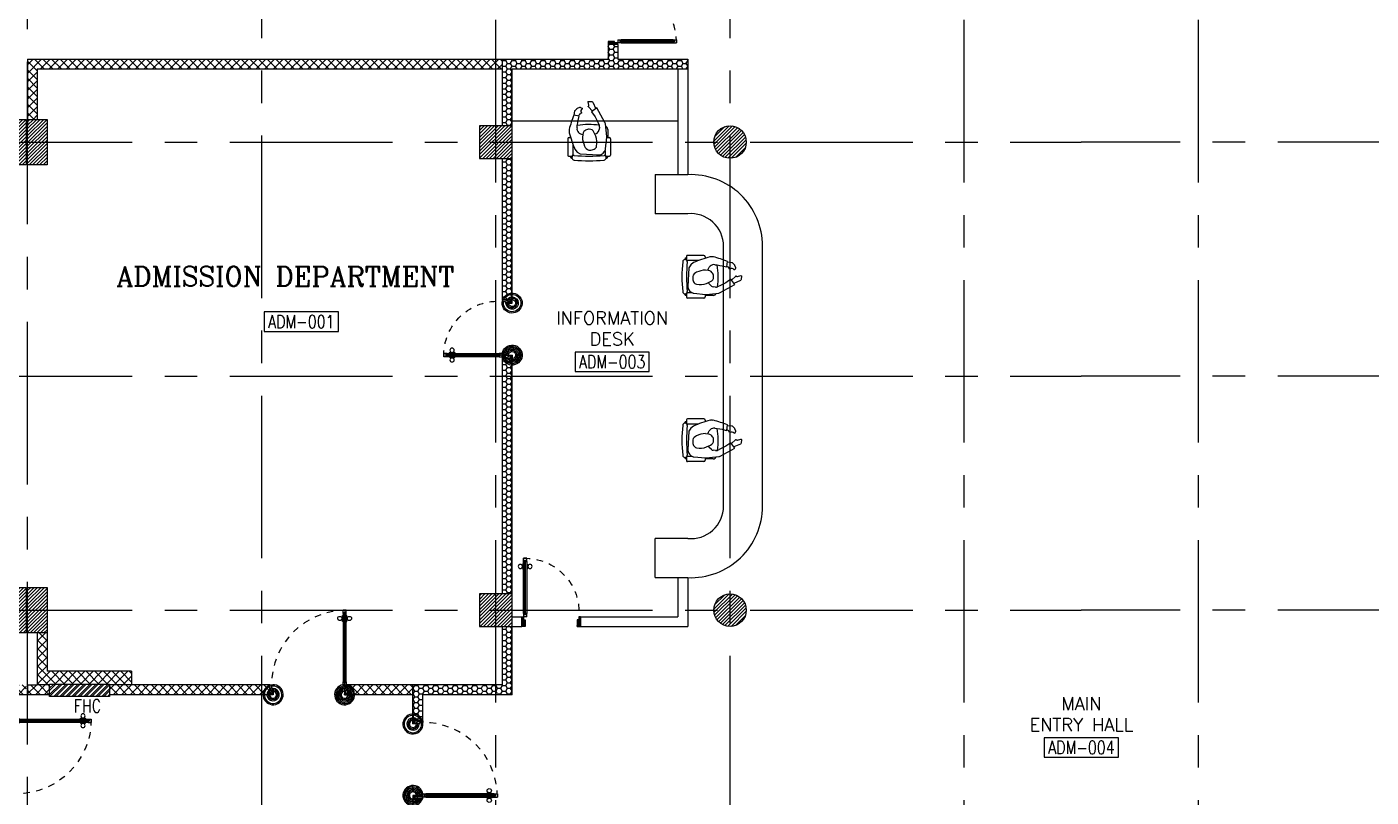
# Model space of a CAD drawing. Extents: x 417819.9 to 417911.9, y 43448 to 43539.2.
# Drawn here: x 417873.49 to 417894.15, y 43471.2 to 43483.05 of the extents above; entities that cross this region are included whole.
import ezdxf
from ezdxf.enums import TextEntityAlignment as Align

# ---------------------------------------------------------------- set-up
doc = ezdxf.new("R2010")
doc.units = 0
doc.header["$MEASUREMENT"] = 0
doc.linetypes.add('CENTERX2', pattern=[4, 2.5, -0.5, 0.5, -0.5])
doc.linetypes.add('HIDDEN', pattern=[0.375, 0.25, -0.125])
doc.layers.get('0').update_dxf_attribs({"linetype": 'CONTINUOUS'})
for name, color, linetype in [('AXES', 11, 'CENTERX2'), ('COL', 2, 'CONTINUOUS'), ('COUNTER', 5, 'CONTINUOUS'), ('DOOR', 4, 'CONTINUOUS'), ('EJ', 8, 'CONTINUOUS'), ('FHC', 2, 'CONTINUOUS'), ('HAT', 8, 'CONTINUOUS'), ('NON-MEDICAL', 5, 'CONTINUOUS'), ('RM-BOX', 2, 'CONTINUOUS'), ('RM-NAME', 2, 'CONTINUOUS'), ('RM-NO', 2, 'CONTINUOUS'), ('SHAFT', 7, 'CONTINUOUS'), ('SUNI-FUR', 3, 'CONTINUOUS'), ('WALL', 2, 'CONTINUOUS'), ('WallType', 11, 'CONTINUOUS'), ('WallType2', 3, 'CONTINUOUS')]:
    doc.layers.add(name, color=color, linetype=linetype)
doc.styles.add('ROMANC', font='romanc', dxfattribs={"height": 0.1})
doc.styles.add('ROMANS', font='ROMANS.shx', dxfattribs={"width": 0.6})
pattern_1 = [(45, (0, 0), (-0.066291260736, 0.066291260736), []), (135, (0, 0), (-0.066291260736, -0.066291260736), [])]
pattern_2 = [(0, (0, 0), (0.075, 0.04330127), [0.05, -0.1]), (120, (0, 0), (-0.074999999836, 0.043301270284), [0.05, -0.1]), (60, (0, 0), (1.64e-10, 0.086602540284), [-0.1, 0.05])]

# ---------------------------------------------------------------- blocks, each defined once
blk = doc.blocks.new('RM1')
at = {"layer": 'RM-BOX'}
blk.add_lwpolyline([(570, -200), (-570, -200), (-570, -500), (570, -500)], close=True, dxfattribs=at)
at = {"layer": 'RM-NAME', "style": 'ROMANS'}
for tag, p in [('ROOMNAME1', (0, 324)), ('ROOMNAME2', (0, 0))]:
    blk.add_attdef(tag, text='', height=200, dxfattribs=at).set_placement(p, align=Align.MIDDLE)
at = {"layer": 'RM-NO', "style": 'ROMANS', "width": 0.8}
blk.add_attdef('ROOMNO', text='', height=200, dxfattribs=at).set_placement((0, -350), align=Align.MIDDLE)
blk = doc.blocks.new('DOOR100')
at = {"layer": 'DOOR', "color": 7, "linetype": 'ByBlock'}
for p, q in [((-75, 1250), (-75, 1300)), ((-75, 1300), (-25, 1300)), ((-25, 1300), (-75, 1300)), ((-58, 1250), (-75, 1250)), ((-58, 1250), (-58, 1270)), ((-42, 1270), (-58, 1270)), ((-42, 1250), (-42, 1270)), ((-25, 1250), (-42, 1250)), ((-25, 1250), (-25, 1300)), ((-91, 1205), (-91, 1140)), ((-82, 1205), (-91, 1205)), ((-82, 1140), (-91, 1140)), ((-82, 1128), (-82, 1218)), ((-75, 1218), (-82, 1218)), ((-82, 1205), (-82, 1140)), ((-75, 1128), (-82, 1128)), ((-25, 1218), (-18, 1218)), ((-25, 1128), (-18, 1128)), ((-18, 1128), (-18, 1218)), ((-18, 1205), (-18, 1140)), ((-18, 1205), (-9, 1205)), ((-18, 1140), (-9, 1140)), ((-9, 1205), (-9, 1140)), ((-1200, 0), (-1200, 150)), ((-1200, 150), (-1175, 150)), ((-1200, 150), (-1200, 0)), ((-1150, 0), (-1200, 114)), ((-1150, 0), (-1200, 40)), ((-1150, 0), (-1200, 0)), ((-1175, 150), (-1175, 100)), ((-1175, 100), (-1150, 100)), ((-1150, 0), (-1163, 100)), ((-1150, 100), (-1150, 0)), ((-75, 200), (-58, 200)), ((-75, 150), (-75, 200)), ((-75, 150), (-25, 150)), ((-58, 200), (-58, 180)), ((-58, 180), (-42, 180)), ((-50, 0), (0, 114)), ((-50, 100), (-50, 0)), ((-50, 0), (-37, 100)), ((-25, 100), (-50, 100)), ((-50, 0), (0, 40)), ((-50, 0), (0, 0)), ((-42, 200), (-25, 200)), ((-42, 180), (-42, 200)), ((-25, 200), (-25, 150)), ((0, 150), (-25, 150)), ((-25, 150), (-25, 100)), ((0, 0), (0, 150)), ((0, 150), (0, 0))]:
    blk.add_line(p, q, dxfattribs=at)
at = {"layer": 'DOOR', "linetype": 'ByBlock'}
for p, q in [((-75, 1250), (-75, 200)), ((-58, 200), (-58, 1250)), ((-42, 200), (-42, 1250)), ((-25, 200), (-25, 1250))]:
    blk.add_line(p, q, dxfattribs=at)
at = {"layer": 'DOOR', "color": 7, "linetype": 'ByBlock'}
for centre in [(-124, 1173), (24, 1173)]:
    blk.add_circle(centre, 32.4, dxfattribs=at)
at = {"layer": 'DOOR', "linetype": 'HIDDEN', "ltscale": 0.5}
blk.add_arc((-25, 150), 1150, 90, 180, dxfattribs=at)
at = {"layer": 'DOOR', "color": 7, "linetype": 'ByBlock'}
for centre, radius, start, end in [((-1150, 0), 154, 103.7142, 108.8947), ((-1150, 0), 134, 100.72, 111.8402), ((-1150, 0), 94.4, 90, 121.9818), ((-1150, 0), 74.4, 90, 132.2236), ((-1150, 0), 54.4, 90, 156.7926), ((-1150, 0), 34.4, 90, 180), ((-1150, 0), 14.4, 90, 180), ((-50, 0), 94.4, 58.0182, 90), ((-50, 0), 74.4, 47.7764, 90), ((-50, 0), 54.4, 23.2074, 90), ((-50, 0), 34.4, 0, 90), ((-50, 0), 14.4, 0, 90), ((-50, 0), 134, 68.1598, 79.28), ((-50, 0), 114, 64.0838, 77.3774), ((-50, 0), 154, 71.1053, 76.2858)]:
    blk.add_arc(centre, radius, start, end, dxfattribs=at)
blk = doc.blocks.new('A$C49F1192B')
at = {"layer": 'DOOR', "color": 0, "linetype": 'ByBlock', "xscale": -1, "rotation": 270}
blk.add_blockref('DOOR100', (0, 1200), dxfattribs=at)
blk = doc.blocks.new('*X86')
at = {"color": 0}
for p, q in [((73379, 17907), (73834, 18361)), ((73379, 17960), (73780, 18361)), ((73379, 18013), (73727, 18361)), ((73379, 18066), (73674, 18361)), ((73379, 18119), (73621, 18361)), ((73379, 18172), (73568, 18361)), ((73379, 18225), (73515, 18361)), ((73379, 18278), (73462, 18361)), ((73379, 18331), (73409, 18361)), ((73387, 17861), (73879, 18354)), ((73440, 17861), (73879, 18301)), ((73493, 17861), (73879, 18248)), ((73546, 17861), (73879, 18195)), ((73599, 17861), (73879, 18142)), ((73652, 17861), (73879, 18088)), ((73705, 17861), (73879, 18035)), ((73758, 17861), (73879, 17982)), ((73811, 17861), (73879, 17929)), ((73864, 17861), (73879, 17876))]:
    blk.add_line(p, q, dxfattribs=at)
blk = doc.blocks.new('COL50')
at = {"layer": 'COL'}
blk.add_lwpolyline([(-250, 250), (-250, -250), (250, -250), (250, 250)], close=True, dxfattribs=at)
blk = doc.blocks.new('*X85')
at = {"color": 0}
for p, q in [((73379, 25066), (73874, 25561)), ((73379, 25119), (73821, 25561)), ((73379, 25172), (73768, 25561)), ((73379, 25225), (73715, 25561)), ((73379, 25278), (73662, 25561)), ((73379, 25331), (73609, 25561)), ((73379, 25384), (73556, 25561)), ((73379, 25437), (73503, 25561)), ((73379, 25490), (73450, 25561)), ((73379, 25543), (73397, 25561)), ((73427, 25061), (73879, 25513)), ((73480, 25061), (73879, 25460)), ((73533, 25061), (73879, 25407)), ((73586, 25061), (73879, 25354)), ((73639, 25061), (73879, 25301)), ((73692, 25061), (73879, 25248)), ((73745, 25061), (73879, 25195)), ((73798, 25061), (73879, 25142)), ((73851, 25061), (73879, 25089))]:
    blk.add_line(p, q, dxfattribs=at)
blk = doc.blocks.new('C11')
at = {"layer": 'HAT'}
h = blk.add_hatch(dxfattribs=at)
h.set_pattern_fill('ANSI31', color=256, scale=300, style=0)
h.set_pattern_definition([(45, (-383765.23, -62181), (-26.5165043, 26.5165043), [])])
h.paths.add_polyline_path([(-20, 350), (-20, 700), (-320, 700), (-320, 350)])
h.paths.add_polyline_path([(-320, 0), (-20, 0), (-20, 350), (-320, 350)])
h = blk.add_hatch(dxfattribs=at)
h.set_pattern_fill('ANSI31', color=256, scale=300, style=0)
h.set_pattern_definition([(45, (-383445.23, -62181), (-26.5165043, 26.5165043), [])])
h.paths.add_polyline_path([(300, 350), (300, 700), (0, 700), (0, 350)])
h.paths.add_polyline_path([(0, 0), (300, 0), (300, 350), (0, 350)])
at = {"layer": 'COL'}
for points in [[(-20, 700), (-20, 0), (-320, 0), (-320, 700)], [(300, 700), (300, 0), (0, 0), (0, 700)]]:
    blk.add_lwpolyline(points, close=True, dxfattribs=at)
blk = doc.blocks.new('A$C272A55A0')
at = {"layer": 'DOOR', "color": 0, "linetype": 'ByBlock'}
for p, q in [((0, 900), (0, 1050)), ((50, 1050), (0, 1050)), ((50, 950), (50, 1050)), ((1750, 950), (1750, 1050)), ((1750, 1050), (1800, 1050)), ((1800, 1050), (1800, 900)), ((0, 900), (25, 900)), ((25, 950), (50, 950)), ((25, 900), (25, 950)), ((75, 900), (25, 900)), ((25, 850), (25, 900)), ((42, 850), (25, 850)), ((58, 870), (42, 870)), ((42, 870), (42, 850)), ((58, 850), (58, 870)), ((75, 850), (58, 850)), ((75, 900), (75, 850)), ((1725, 900), (1775, 900)), ((1725, 900), (1725, 850)), ((1725, 850), (1742, 850)), ((1742, 870), (1758, 870)), ((1742, 850), (1742, 870)), ((1775, 950), (1750, 950)), ((1758, 870), (1758, 850)), ((1758, 850), (1775, 850)), ((1775, 900), (1775, 950)), ((1800, 900), (1775, 900)), ((1775, 850), (1775, 900)), ((25, 50), (42, 50)), ((25, 50), (25, 0)), ((25, 0), (75, 0)), ((75, 0), (25, 0)), ((42, 50), (42, 30)), ((42, 30), (58, 30)), ((58, 50), (75, 50)), ((58, 50), (58, 30)), ((75, 50), (75, 0)), ((1718, 160), (1709, 160)), ((1709, 95), (1709, 160)), ((1718, 95), (1709, 95)), ((1725, 173), (1718, 173)), ((1718, 173), (1718, 83)), ((1718, 95), (1718, 160)), ((1725, 83), (1718, 83)), ((1742, 50), (1725, 50)), ((1725, 50), (1725, 0)), ((1775, 0), (1725, 0)), ((1725, 0), (1775, 0)), ((1742, 50), (1742, 30)), ((1758, 30), (1742, 30)), ((1775, 50), (1758, 50)), ((1758, 50), (1758, 30)), ((1775, 173), (1782, 173)), ((1775, 83), (1782, 83)), ((1775, 50), (1775, 0)), ((1782, 173), (1782, 83)), ((1782, 160), (1791, 160)), ((1782, 95), (1782, 160)), ((1782, 95), (1791, 95)), ((1791, 95), (1791, 160))]:
    blk.add_line(p, q, dxfattribs=at)
at = {"layer": 'DOOR', "color": 9, "linetype": 'ByBlock'}
for p, q in [((50, 1050), (0, 1010)), ((50, 1050), (0, 937)), ((50, 1050), (37, 950)), ((1750, 1050), (1800, 1010)), ((1750, 1050), (1800, 937)), ((1750, 1050), (1763, 950))]:
    blk.add_line(p, q, dxfattribs=at)
at = {"layer": 'DOOR', "linetype": 'ByBlock'}
for p, q in [((25, 850), (25, 50)), ((42, 850), (42, 50)), ((58, 850), (58, 50)), ((75, 50), (75, 850)), ((1725, 50), (1725, 850)), ((1742, 850), (1742, 50)), ((1758, 850), (1758, 50)), ((1775, 850), (1775, 50))]:
    blk.add_line(p, q, dxfattribs=at)
at = {"layer": 'DOOR', "color": 0, "linetype": 'ByBlock'}
for centre in [(1676, 128), (1824, 128)]:
    blk.add_circle(centre, 32.4, dxfattribs=at)
at = {"layer": 'DOOR', "color": 9, "linetype": 'ByBlock'}
for centre, radius, start, end in [((50, 1050), 34.4, 180, 270), ((50, 1050), 14.4, 180, 270), ((1750, 1050), 14.4, 270, 0), ((1750, 1050), 34.4, 270, 0), ((50, 1050), 54.4, 203.2074, 270), ((50, 1050), 74.4, 227.7764, 270), ((50, 1050), 94.4, 238.0182, 270), ((50, 1050), 114, 244.0838, 257.3774), ((50, 1050), 134, 248.1598, 259.28), ((50, 1050), 154, 251.1053, 256.2858), ((1750, 1050), 54.4, 270, 336.7926), ((1750, 1050), 74.4, 270, 312.2236), ((1750, 1050), 94.4, 270, 301.9818), ((1750, 1050), 114, 282.6226, 295.9162), ((1750, 1050), 134, 280.72, 291.8402), ((1750, 1050), 154, 283.7142, 288.8947)]:
    blk.add_arc(centre, radius, start, end, dxfattribs=at)
at = {"layer": 'DOOR', "linetype": 'HIDDEN', "ltscale": 0.5}
for centre, start, end in [((50, 851), 268.3174, 3.2965), ((1750, 851), 176.7035, 271.6826)]:
    blk.add_arc(centre, 851, start, end, dxfattribs=at)
at = {"layer": 'WALL', "linetype": 'ByBlock'}
blk.add_line((1800, 900), (1800, 1050), dxfattribs=at)
blk = doc.blocks.new('DOOR90')
at = {"layer": 'DOOR', "color": 7, "linetype": 'ByBlock'}
for p, q in [((-150, 0), (0, 0)), ((-150, 0), (-150, -25)), ((0, -50), (-114, 0)), ((0, -50), (-40, 0)), ((0, -50), (0, 0)), ((-1000, -25), (-1050, -25)), ((-1050, -75), (-1050, -25)), ((-1050, -25), (-1050, -75)), ((-1000, -75), (-1050, -75)), ((-1000, -42), (-1020, -42)), ((-1020, -42), (-1020, -58)), ((-1000, -58), (-1020, -58)), ((-1000, -25), (-1000, -42)), ((-1000, -58), (-1000, -75)), ((-878, -18), (-968, -18)), ((-968, -25), (-968, -18)), ((-968, -75), (-968, -82)), ((-878, -82), (-968, -82)), ((-955, -9), (-890, -9)), ((-955, -18), (-955, -9)), ((-955, -18), (-890, -18)), ((-955, -82), (-890, -82)), ((-955, -82), (-955, -91)), ((-955, -91), (-890, -91)), ((-890, -18), (-890, -9)), ((-890, -82), (-890, -91)), ((-878, -25), (-878, -18)), ((-878, -75), (-878, -82)), ((-200, -25), (-150, -25)), ((-200, -42), (-200, -25)), ((-180, -42), (-200, -42)), ((-200, -58), (-180, -58)), ((-200, -75), (-200, -58)), ((-150, -75), (-200, -75)), ((-180, -58), (-180, -42)), ((-150, -25), (-100, -25)), ((-150, -75), (-150, -25)), ((-100, -25), (-100, -50)), ((0, -50), (-100, -37)), ((-100, -50), (0, -50)), ((-150, -875), (-100, -875)), ((-150, -900), (-150, -875)), ((-150, -900), (0, -900)), ((0, -900), (-150, -900)), ((0, -850), (-114, -900)), ((-100, -875), (-100, -850)), ((0, -850), (-100, -863)), ((-100, -850), (0, -850)), ((0, -850), (-40, -900)), ((0, -850), (0, -900))]:
    blk.add_line(p, q, dxfattribs=at)
at = {"layer": 'DOOR', "linetype": 'ByBlock'}
for p, q in [((-200, -25), (-1000, -25)), ((-200, -42), (-1000, -42)), ((-200, -58), (-1000, -58)), ((-1000, -75), (-200, -75))]:
    blk.add_line(p, q, dxfattribs=at)
at = {"layer": 'DOOR', "color": 7, "linetype": 'ByBlock'}
for centre in [(-923, 24), (-923, -124)]:
    blk.add_circle(centre, 32.4, dxfattribs=at)
for centre, radius, start, end in [((0, -50), 154, 161.1053, 166.2858), ((0, -50), 94.4, 148.0182, 180), ((0, -50), 134, 158.1598, 169.28), ((0, -50), 114, 154.0838, 167.3774), ((0, -50), 74.4, 137.7764, 180), ((0, -50), 54.4, 113.2074, 180), ((0, -50), 34.4, 90, 180), ((0, -50), 14.4, 90, 180), ((0, -850), 154, 193.7142, 198.8947), ((0, -850), 134, 190.72, 201.8402), ((0, -850), 94.4, 180, 211.9818), ((0, -850), 74.4, 180, 222.2236), ((0, -850), 54.4, 180, 246.7926), ((0, -850), 34.4, 180, 270), ((0, -850), 14.4, 180, 270)]:
    blk.add_arc(centre, radius, start, end, dxfattribs=at)
at = {"layer": 'DOOR', "linetype": 'HIDDEN', "ltscale": 0.5}
blk.add_arc((-222, -50), 828, 178.2701, 275.003, dxfattribs=at)
blk = doc.blocks.new('A$C7D0B43B4')
at = {"layer": 'NON-MEDICAL'}
for p, q in [((0.071, 0.644), (0.071, 0.597)), ((0.336, 0.658), (0.085, 0.658)), ((0.357, 0.638), (0.357, 0.614)), ((0.043, 0.597), (0.043, 0.593)), ((0.071, 0.618), (0.063, 0.618)), ((0.106, 0.467), (0.09, 0.179)), ((0.251, 0.577), (0.091, 0.577)), ((0.134, 0.512), (0.106, 0.467)), ((0.178, 0.547), (0.134, 0.512)), ((0.397, 0.425), (0.41, 0.455)), ((0.41, 0.455), (0.42, 0.475)), ((0.42, 0.475), (0.436, 0.491)), ((0.507, 0.515), (0.509, 0.515)), ((0.509, 0.515), (0.541, 0.511)), ((0.541, 0.511), (0.583, 0.504)), ((0.583, 0.504), (0.62, 0.497)), ((0.62, 0.497), (0.663, 0.486)), ((0.663, 0.486), (0.688, 0.48)), ((0.688, 0.48), (0.699, 0.565)), ((0.415, 0.223), (0.409, 0.24)), ((0.454, 0.186), (0.415, 0.223)), ((0.586, 0.085), (0.813, 0.209)), ((0.673, 0.236), (0.594, 0.195)), ((0.754, 0.29), (0.673, 0.236)), ((0.813, 0.209), (0.754, 0.29)), ((0.043, 0.065), (0.043, 0.061)), ((0.071, 0.04), (0.063, 0.04)), ((0.071, 0.061), (0.071, 0.014)), ((0.159, 0.081), (0.091, 0.081)), ((0.174, 0.076), (0.185, 0.075)), ((0.185, 0.075), (0.363, 0.056)), ((0.357, 0.057), (0.357, 0.02)), ((0.481, 0.042), (0.357, 0.042)), ((0.374, 0.056), (0.568, 0.079)), ((0.517, 0.169), (0.481, 0.174)), ((0.594, 0.195), (0.545, 0.173)), ((0.336, 0), (0.085, 0))]:
    blk.add_line(p, q, dxfattribs=at)
for points in [[(0.36, 0.43, 0.128062), (0.226, 0.398, 0.215717), (0.165, 0.334), (0.165, 0.302), (0.169, 0.28), (0.179, 0.25, 0.242433), (0.225, 0.213, 0.136513), (0.377, 0.225), (0.439, 0.254, 0.297129), (0.486, 0.326, 0.138986), (0.471, 0.383, 0.105167), (0.45, 0.408), (0.43, 0.418), (0.406, 0.423), (0.36, 0.429)], [(0.698, 0.558), (0.766, 0.55, -0.166504), (0.775, 0.545), (0.806, 0.515, -0.116666), (0.809, 0.509), (0.822, 0.473, -0.181583), (0.821, 0.462), (0.811, 0.438, -0.566275), (0.802, 0.437, 0.372711), (0.738, 0.448, -0.458371), (0.731, 0.45, 0.210622), (0.689, 0.49)], [(0.763, 0.278), (0.827, 0.34, -0.445833), (0.835, 0.34), (0.837, 0.338, 0.30427), (0.855, 0.332), (0.905, 0.346, -0.509983), (0.913, 0.341), (0.911, 0.285, -0.292523), (0.9, 0.27), (0.8, 0.228)]]:
    blk.add_lwpolyline(points, format="xyb", dxfattribs=at)
for centre, radius, start, end in [((0.085, 0.644), 0.0138, 90, 180), ((0.813, -0.863), 1.546, 104.2923, 114.2344), ((0.336, 0.638), 0.0203, 0, 90), ((0.456, 0.537), 0.101, 75.057, 104.2923), ((-0.092, -1.518), 2.229, 69.1975, 75.057), ((2.366, 0.329), 2.366, 174.4479, 185.5521), ((0.047, 0.558), 0.0356, 0, 180), ((0.063, 0.597), 0.0208, 90, 180), ((0.091, 0.597), 0.0201, 180, 270), ((2.367, 0.329), 2.296, 174.2765, 185.7235), ((0.494, 0.435), 0.081, 81.0713, 136.3762), ((-0.526, 0.329), 1.083, 351.724, 9.6686), ((0.047, 0.1), 0.0356, 180, 0), ((0.063, 0.061), 0.0208, 180, 270), ((0.091, 0.061), 0.0201, 90, 180), ((0.085, 0.014), 0.0138, 180, 270), ((0.202, 0.184), 0.112, 182.6749, 255.2934), ((0.336, 0.02), 0.0203, 270, 0), ((0.368, 0.107), 0.0506, 264.13, 276.5666), ((0.488, 0.224), 0.0506, 227.3813, 262.245), ((0.481, 0.092), 0.0498, 270, 338.5912), ((0.524, 0.219), 0.0506, 262.245, 294.4377), ((0.562, 0.129), 0.0506, 276.5666, 298.8411)]:
    blk.add_arc(centre, radius, start, end, dxfattribs=at)

msp = doc.modelspace()

# ---------------------------------------------------------------- hatches: boundary and pattern name
at = {"layer": 'FHC', "linetype": 'ByBlock', "ltscale": 0.3}
h = msp.add_hatch(dxfattribs=at)
h.set_pattern_fill('ANSI32', color=11, scale=175, style=0)
h.set_pattern_definition([(44.999998, (417641.640424, 43441.69832), (-0.046403885, 0.046403882), []), (44.999998, (417641.67136, 43441.69832), (-0.046403885, 0.046403882), [])])
h.paths.add_polyline_path([(417874.7566, 43472.7493), (417874.7566, 43472.9393), (417873.8366, 43472.9393), (417873.8366, 43472.7493)])
h.paths.add_polyline_path([(417873.624, 43472.3282), (417873.624, 43472.749), (417873.8865, 43472.749), (417873.8865, 43472.3282)], flags=9)
at = {"layer": 'HAT'}
h = msp.add_hatch(dxfattribs=at)
h.set_pattern_fill('ANSI31', color=256, scale=0.3, style=0)
h.set_pattern_definition([(45, (417823.05632, 43437.640985), (-0.026516504, 0.026516504), [])])
h.paths.add_polyline_path([(417884.0466, 43481.2754), (417884.2966, 43481.2754), (417884.2966, 43481.5254, 0.4142136)])
h.paths.add_polyline_path([(417884.2966, 43481.5254), (417884.2966, 43481.2754), (417884.5466, 43481.2754, 0.4142136)])
h.paths.add_polyline_path([(417884.5466, 43481.2754), (417884.2966, 43481.2754), (417884.2966, 43481.0254, 0.4142136)])
h.paths.add_polyline_path([(417884.2966, 43481.2754), (417884.0466, 43481.2754, 0.4142136), (417884.2966, 43481.0254)])
h = msp.add_hatch(dxfattribs=at)
h.set_pattern_fill('ANSI31', color=256, scale=0.3, style=0)
h.set_pattern_definition([(45, (417823.05632, 43430.440985), (-0.026516504, 0.026516504), [])])
h.paths.add_polyline_path([(417884.0466, 43474.0754), (417884.2966, 43474.0754), (417884.2966, 43474.3254, 0.4142136)])
h.paths.add_polyline_path([(417884.2966, 43474.3254), (417884.2966, 43474.0754), (417884.5466, 43474.0754, 0.4142136)])
h.paths.add_polyline_path([(417884.5466, 43474.0754), (417884.2966, 43474.0754), (417884.2966, 43473.8254, 0.4142136)])
h.paths.add_polyline_path([(417884.2966, 43474.0754), (417884.0466, 43474.0754, 0.4142136), (417884.2966, 43473.8254)])
at = {"layer": 'WallType'}
h = msp.add_hatch(dxfattribs=at)
h.set_pattern_fill('ANSI37', color=256, scale=0.75, style=0)
h.set_pattern_definition(pattern_1)
h.paths.add_polyline_path([(417880.7966, 43482.5493), (417873.4966, 43482.5493), (417873.4966, 43481.6243), (417873.6466, 43481.6243), (417873.6466, 43482.3993), (417880.7966, 43482.3993)])
h = msp.add_hatch(dxfattribs=at)
h.set_pattern_fill('ANSI37', color=256, scale=0.75, style=0)
h.set_pattern_definition(pattern_1)
h.paths.add_polyline_path([(417873.3266, 43471.2243), (417873.1766, 43471.2243), (417873.1766, 43470.7743), (417873.3266, 43470.7743)])
h.paths.add_polyline_path([(417873.3266, 43472.7743), (417873.1766, 43472.7743), (417873.1766, 43472.4243), (417873.3266, 43472.4243)])
h.paths.add_polyline_path([(417875.0966, 43473.1343), (417873.7966, 43473.1343), (417873.7966, 43473.7243), (417873.6466, 43473.7243), (417873.6466, 43472.9243), (417873.8366, 43472.9243), (417873.8366, 43472.9393), (417874.7566, 43472.9393), (417874.7566, 43472.9243), (417875.0966, 43472.9243)])
h.paths.add_polyline_path([(417873.4766, 43472.9243), (417873.3266, 43472.9243), (417873.3266, 43472.7743), (417873.4766, 43472.7743)])
h = msp.add_hatch(dxfattribs=at)
h.set_pattern_fill('ANSI37', color=256, scale=0.75, style=0)
h.set_pattern_definition(pattern_1)
h.paths.add_polyline_path([(417873.8366, 43472.9243), (417873.6466, 43472.9243), (417873.6466, 43472.9238), (417873.4966, 43472.9238), (417873.4966, 43472.7743), (417873.8366, 43472.7743)])
h = msp.add_hatch(dxfattribs=at)
h.set_pattern_fill('ANSI37', color=256, scale=0.75, style=0)
h.set_pattern_definition(pattern_1)
h.paths.add_polyline_path([(417877.0966, 43472.9243), (417874.7566, 43472.9243), (417874.7566, 43472.7743), (417875.0966, 43472.7743), (417877.0966, 43472.7743)])
h.paths.add_polyline_path([(417877.2216, 43472.9243), (417877.0966, 43472.9243), (417877.0966, 43472.7743), (417877.2216, 43472.7743)])
h = msp.add_hatch(dxfattribs=at)
h.set_pattern_fill('ANSI37', color=256, scale=0.75, style=0)
h.set_pattern_definition(pattern_1)
h.paths.add_polyline_path([(417879.4216, 43472.9243), (417878.4216, 43472.9243), (417878.4216, 43472.7743), (417879.4216, 43472.7743)])
at = {"layer": 'WallType2'}
h = msp.add_hatch(dxfattribs=at)
h.set_pattern_fill('HONEY', color=256, scale=0.4, style=0)
h.set_pattern_definition(pattern_2)
h.paths.add_polyline_path([(417883.6466, 43482.5493), (417882.5716, 43482.5493), (417882.5716, 43482.7743), (417882.4216, 43482.7743), (417882.4216, 43482.5493), (417880.7966, 43482.5493), (417880.7966, 43481.5243), (417880.9466, 43481.5243), (417880.9466, 43482.3993), (417883.6466, 43482.3993)])
h = msp.add_hatch(dxfattribs=at)
h.set_pattern_fill('HONEY', color=256, scale=0.4, style=0)
h.set_pattern_definition(pattern_2)
h.paths.add_polyline_path([(417880.9466, 43481.0243), (417880.7966, 43481.0243), (417880.7966, 43478.8493), (417880.9466, 43478.8493)])
h = msp.add_hatch(dxfattribs=at)
h.set_pattern_fill('HONEY', color=256, scale=0.4, style=0)
h.set_pattern_definition(pattern_2)
h.paths.add_polyline_path([(417880.9466, 43477.9493), (417880.7966, 43477.9493), (417880.7966, 43474.3243), (417880.9466, 43474.3243)])
h = msp.add_hatch(dxfattribs=at)
h.set_pattern_fill('HONEY', color=256, scale=0.4, style=0)
h.set_pattern_definition(pattern_2)
h.paths.add_polyline_path([(417880.9466, 43473.8243), (417880.7966, 43473.8243), (417880.7966, 43472.9243), (417879.4216, 43472.9243), (417879.4216, 43472.3743), (417879.5716, 43472.3743), (417879.5716, 43472.7743), (417880.9466, 43472.7743)])

# ---------------------------------------------------------------- linework, layer by layer
at = {"layer": 'AXES'}
for p, q in [((417880.6966, 43448.6529), (417880.6966, 43538.4875)), ((417887.8966, 43448.6529), (417887.8966, 43538.4875)), ((417891.4966, 43448.6529), (417891.4966, 43538.4875)), ((417873.4966, 43460.01), (417873.4966, 43538.1375)), ((417877.0966, 43466.8743), (417877.0966, 43525.6943)), ((417884.2966, 43466.8743), (417884.2966, 43525.4443)), ((417820.6052, 43481.2743), (417889.6966, 43481.2743)), ((417911.2163, 43481.2743), (417889.6966, 43481.2743)), ((417820.6052, 43477.6743), (417889.6966, 43477.6743)), ((417911.2163, 43477.6743), (417889.6966, 43477.6743)), ((417820.6052, 43474.0743), (417889.6966, 43474.0743)), ((417911.2163, 43474.0743), (417889.6966, 43474.0743))]:
    msp.add_line(p, q, dxfattribs=at)
at = {"layer": 'COUNTER'}
for p, q in [((417880.9466, 43481.5993), (417883.4966, 43481.5993)), ((417883.1466, 43480.7743), (417883.1466, 43480.1718)), ((417883.1466, 43480.7743), (417883.4966, 43480.7743)), ((417883.6466, 43480.1718), (417883.1466, 43480.1718)), ((417884.1966, 43475.6754), (417884.1966, 43479.6743)), ((417884.1966, 43476.7118), (417884.1966, 43479.6618)), ((417884.7966, 43475.6754), (417884.7966, 43479.6743)), ((417884.7966, 43476.7118), (417884.7966, 43479.6618)), ((417883.1466, 43474.5754), (417883.1466, 43475.1779)), ((417883.6466, 43475.1779), (417883.1466, 43475.1779)), ((417883.1466, 43474.5754), (417883.4966, 43474.5754))]:
    msp.add_line(p, q, dxfattribs=at)
for centre, radius, start, end in [((417883.6966, 43479.6743), 1.1, 0, 92.60525), ((417883.6966, 43479.6743), 0.5, 0, 95.73917), ((417883.6966, 43475.6754), 0.5, 264.26083, 0), ((417883.6948, 43475.6762), 1.1018, 267.49483, 359.95911)]:
    msp.add_arc(centre, radius, start, end, dxfattribs=at)
at = {"layer": 'FHC', "linetype": 'ByBlock', "ltscale": 0.3}
for p, q in [((417873.8366, 43472.9393), (417874.7566, 43472.9393)), ((417873.8366, 43472.7493), (417873.8366, 43472.9393)), ((417874.7566, 43472.9393), (417874.7566, 43472.7493)), ((417874.7566, 43472.7493), (417873.8366, 43472.7493))]:
    msp.add_line(p, q, dxfattribs=at)
at = {"layer": 'WALL'}
for p, q in [((417882.4216, 43482.7743), (417882.4216, 43482.5493)), ((417882.5716, 43482.7743), (417882.4216, 43482.7743)), ((417882.5716, 43482.7743), (417882.5716, 43482.5493)), ((417873.4966, 43482.5493), (417882.4216, 43482.5493)), ((417873.4966, 43482.5493), (417873.4966, 43481.5243)), ((417880.7966, 43481.5243), (417880.7966, 43482.5493)), ((417882.5716, 43482.5493), (417883.6466, 43482.5493)), ((417883.6466, 43482.5493), (417883.6466, 43480.7743)), ((417873.6466, 43482.3993), (417880.7966, 43482.3993)), ((417873.6466, 43482.3993), (417873.6466, 43481.6243)), ((417880.9466, 43482.3993), (417883.6466, 43482.3993)), ((417880.9466, 43478.8493), (417880.9466, 43482.3993)), ((417883.4966, 43482.3993), (417883.4966, 43480.7743)), ((417880.7966, 43478.8493), (417880.7966, 43481.0243)), ((417883.4966, 43480.7743), (417883.6466, 43480.7743)), ((417880.7966, 43478.8493), (417880.9466, 43478.8493)), ((417880.7966, 43474.3243), (417880.7966, 43477.9493)), ((417880.7966, 43477.9493), (417880.9466, 43477.9493)), ((417880.9466, 43474.3243), (417880.9466, 43477.9493)), ((417883.4966, 43474.5754), (417883.6466, 43474.5754)), ((417883.4966, 43474.5754), (417883.4966, 43473.9743)), ((417883.6466, 43474.5754), (417883.6466, 43473.8243)), ((417880.9466, 43473.9743), (417881.0966, 43473.9743)), ((417881.0966, 43473.8243), (417881.0966, 43473.9743)), ((417881.9966, 43473.8243), (417881.9966, 43473.9743)), ((417881.9966, 43473.9743), (417883.4966, 43473.9743)), ((417873.6466, 43473.7243), (417873.6466, 43472.9238)), ((417873.7966, 43473.7243), (417873.7966, 43473.1343)), ((417880.7966, 43472.9243), (417880.7966, 43473.8243)), ((417880.9466, 43472.7743), (417880.9466, 43473.8243)), ((417880.9466, 43473.8243), (417881.0966, 43473.8243)), ((417881.9966, 43473.8243), (417883.6466, 43473.8243)), ((417875.0966, 43473.1343), (417873.7966, 43473.1343)), ((417875.0966, 43473.1343), (417875.0966, 43472.9243)), ((417873.4966, 43472.9238), (417873.4966, 43472.7743)), ((417873.6466, 43472.9238), (417873.4966, 43472.9238)), ((417873.8366, 43472.9243), (417873.6466, 43472.9243)), ((417877.2216, 43472.9243), (417874.7566, 43472.9243)), ((417877.2216, 43472.7743), (417877.2216, 43472.9243)), ((417880.7966, 43472.9243), (417878.4216, 43472.9243)), ((417878.4216, 43472.7743), (417878.4216, 43472.9243)), ((417879.4216, 43472.3743), (417879.4216, 43472.9243)), ((417873.8366, 43472.7743), (417873.1766, 43472.7743)), ((417873.8366, 43472.7743), (417873.4966, 43472.7743)), ((417877.2216, 43472.7743), (417874.7566, 43472.7743)), ((417875.0966, 43472.7743), (417874.7566, 43472.7743)), ((417879.4216, 43472.7743), (417878.4216, 43472.7743)), ((417880.9466, 43472.7743), (417879.5716, 43472.7743)), ((417879.5716, 43472.3743), (417879.5716, 43472.7743)), ((417879.5716, 43472.3743), (417879.4216, 43472.3743))]:
    msp.add_line(p, q, dxfattribs=at)
for centre in [(417884.2966, 43481.2754), (417884.2966, 43474.0754)]:
    msp.add_circle(centre, 0.25, dxfattribs=at)

# ---------------------------------------------------------------- block references
at = {"layer": 'COL', "xscale": 0.001000000047497451, "yscale": 0.0009999999892897904, "zscale": 0.001}
for p in [(417880.6966, 43481.2743), (417880.6966, 43474.0743)]:
    msp.add_blockref('COL50', p, dxfattribs=at)
at = {"layer": 'DOOR', "color": 0, "yscale": 0.0009999999892897904, "zscale": 0.001}
for name, p, xscale, rotation in [('A$C272A55A0', (417883.472, 43482.7743), 0.0009999999892897904, 90), ('DOOR90', (417881.0966, 43473.8243), -0.0009999999892897904, 90), ('A$C49F1192B', (417879.4216, 43472.3743), -0.001000000047497451, 180)]:
    msp.add_blockref(name, p, dxfattribs=dict(at, xscale=xscale, rotation=rotation))
at = {"layer": 'DOOR', "yscale": 0.0009999999892897904, "zscale": 0.001}
for name, p, xscale, rotation in [('DOOR90', (417880.9466, 43477.9493), -0.001000000047497451, 180), ('DOOR100', (417873.1766, 43472.4243), -0.0009999999892897904, 270)]:
    msp.add_blockref(name, p, dxfattribs=dict(at, xscale=xscale, rotation=rotation))
at = {"layer": 'DOOR', "xscale": 0.001000000047497451, "yscale": 0.0009999999892897904, "zscale": 0.001}
msp.add_blockref('DOOR100', (417878.4216, 43472.7743), dxfattribs=at)
at = {"layer": 'EJ', "color": 2, "linetype": 'ByBlock', "xscale": 0.001000000047497451, "yscale": 0.0009999999892897904, "zscale": 0.001}
for p in [(417873.4966, 43480.9243), (417873.4966, 43473.7243)]:
    msp.add_blockref('C11', p, dxfattribs=at)
at = {"layer": 'HAT', "xscale": 0.001000000047497451, "yscale": 0.0009999999892897904, "zscale": 0.001}
for name in ['*X85', '*X86']:
    msp.add_blockref(name, (417807.0674, 43455.9633), dxfattribs=at)
at = {"layer": 'HAT'}
ref = msp.add_blockref('RM1', (417877.7052, 43478.8625), dxfattribs=dict(at, xscale=0.001000000047497451, yscale=0.0009999999892897904, zscale=0.001))
ref.add_attrib('ROOMNO', 'ADM-001', dxfattribs={"layer": 'RM-NO', "height": 0.2, "style": 'ROMANS', "width": 0.8}).set_placement((417877.7052, 43478.5125), align=Align.MIDDLE)
at = {"layer": 'HAT', "xscale": 0.001000000047497451, "yscale": 0.0009999999892897904, "zscale": 0.001}
for p, values in [((417882.4844, 43478.2453), {'ROOMNO': 'ADM-003', 'ROOMNAME2': 'DESK', 'ROOMNAME1': 'INFORMATION'}), ((417889.6983, 43472.3133), {'ROOMNO': 'ADM-004', 'ROOMNAME2': 'ENTRY HALL', 'ROOMNAME1': 'MAIN'})]:
    msp.add_blockref('RM1', p, dxfattribs=at).add_auto_attribs(values)
at = {"layer": 'SUNI-FUR', "rotation": 90}
msp.add_blockref('A$C7D0B43B4', (417882.4591, 43480.9879), dxfattribs=at)
at = {"layer": 'SUNI-FUR'}
for p in [(417883.5574, 43478.8743), (417883.5574, 43476.3601)]:
    msp.add_blockref('A$C7D0B43B4', p, dxfattribs=at)

# ---------------------------------------------------------------- texts
at = {"layer": 'RM-NAME', "color": 2, "style": 'ROMANC'}
msp.add_text('ADMISSION DEPARTMENT', height=0.3, dxfattribs=at).set_placement((417877.461, 43479.2087), align=Align.MIDDLE)
at = {"layer": 'SHAFT', "color": 2, "style": 'ROMANS', "width": 0.8}
msp.add_text('FHC', height=0.2, dxfattribs=at).set_placement((417874.2088, 43472.5022))

doc.saveas('drawing.dxf')
